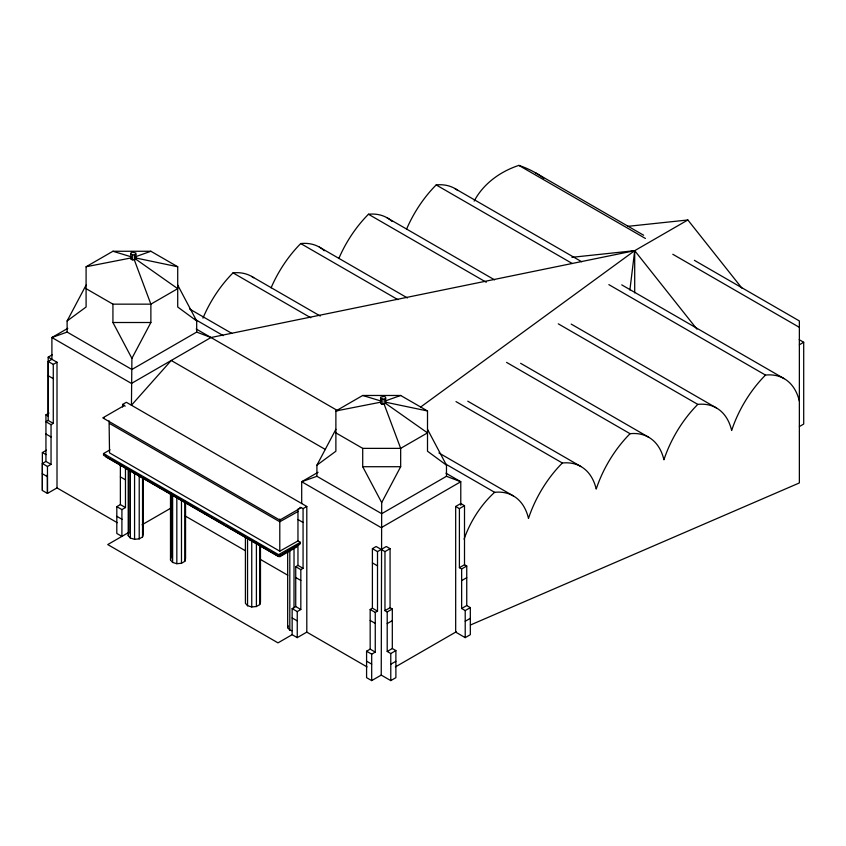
<?xml version="1.0" encoding="UTF-8"?>
<svg xmlns="http://www.w3.org/2000/svg" width="846" height="846" viewBox="0 0 846 846"><rect width="100%" height="100%" fill="white"/><g stroke="black" fill="none" stroke-linecap="round" stroke-linejoin="round"><path stroke-width="1.27" d="M384.972 610.653L384.972 551.603L376.132 546.505L372.399 548.663L372.399 608.189L377.506 611.129L377.506 551.603L386.336 546.505L390.069 548.663L390.069 607.714L384.972 610.653L387.204 611.944L392.311 609.004L392.311 648.522L387.204 651.462L387.204 611.944M461.641 568.977L459.399 567.677L459.399 508.626L455.677 506.479L455.677 632.121L465.215 637.63L470.323 634.69L470.323 607.608L466.749 605.546L461.641 608.496L461.641 568.977L466.749 566.027L466.749 605.546M459.399 567.677L464.507 564.737L464.507 505.686L460.774 503.529L455.677 506.479M116.822 506.648L116.801 533.445L121.898 536.396L121.919 509.599L116.822 506.648L120.375 504.597L125.472 507.547L125.472 467.669M48.18 420.451L48.18 361.475L53.277 364.415L53.277 423.391L48.18 420.451L45.938 421.742L51.046 424.692L51.046 464.38L45.938 461.44L42.363 463.502L42.363 490.479L47.461 493.419L57.01 487.909L117.256 522.691M629.889 290.019L634.701 250.67L687.861 219.981L741.921 288.137M143.291 477.99L143.291 534.26L142.551 536.946L139.22 538.87L134.567 539.293L130.358 538.067L128.222 535.634L128.962 532.948L128.962 468.832M185.549 502.387L185.549 558.667L184.809 561.353L181.478 563.277L176.825 563.7L172.626 562.463L170.49 560.041L171.22 557.355L171.22 493.229M245.414 536.554L245.414 603.293L247.55 605.725L251.748 606.952L256.401 606.529L259.733 604.604L260.473 601.918L260.473 545.649M291.912 630.735L289.808 630.122L287.672 627.7L288.169 625.903M696.956 329.157L634.701 250.67L210.982 337.522L196.684 332.076L131.902 369.48L67.12 332.076L67.12 320.962L86.091 285.102M325.467 449.543L171.22 360.481L131.447 405.234L131.902 358.366L150.874 322.506L150.874 304.158L134.377 260.05L134.377 255.048L135.846 254.202M460.774 505.252L460.774 481.734L446.477 476.298L381.694 513.702L316.912 476.298L316.912 465.173L335.883 429.313M392.311 648.522L395.886 650.585L395.886 677.667L390.778 680.607L381.239 675.097L381.694 502.577L400.666 466.717L400.666 448.369L384.169 404.272L384.169 399.259L385.639 398.413M67.12 320.962L86.091 307.003L86.091 266.754L112.93 251.262L150.874 251.262L177.713 266.754L177.713 307.003L196.684 320.962L196.684 332.076M316.912 465.173L335.883 451.225L335.883 410.966L362.712 395.473L400.666 395.473L427.505 410.966L427.505 451.225L446.477 465.173L446.477 476.298M420.642 407.032L634.701 250.67L634.701 292.885M135.846 259.204L134.377 260.05L130.813 259.204L130.813 252.996L132.293 252.14L135.846 252.996L135.846 259.204L177.713 288.666L150.874 304.158L112.93 304.158L86.091 288.666M67.817 328.333L51.902 337.522L51.902 359.317L48.18 361.475M45.938 461.44L45.938 414.847L48.18 416.137L48.18 357.16L52.262 354.802M53.277 364.415L57.01 362.257L57.01 487.909M45.938 414.847L48.994 413.081M51.046 424.692L53.277 423.391M210.982 337.522L131.447 383.439L51.902 337.522L67.12 332.076M122.607 407.053L122.607 404.441L126.34 402.294L306.802 506.479L306.802 632.121L367.037 666.902M42.363 490.479L42.363 452.557L46.445 450.199M125.155 406.186A5.933 3.426 60 0 0 124.341 405.446L102.8 417.882L279.793 520.068L301.335 507.632L303.069 508.626L306.802 506.479M42.363 463.502L47.461 466.453L51.046 464.38M109.081 420.864L109.536 452.885L279.793 551.18L297.961 540.932L300.372 542.318L300.372 543.735L278.588 556.319L103.519 455.243L103.519 453.583L110.054 449.808M121.919 509.599L125.472 507.547M128.624 532.515L107.738 544.57L277.996 642.865L292.145 634.69L297.253 637.641L306.802 632.121M142.075 524.753L171.22 507.928M385.639 403.415L382.075 404.272L380.605 403.415L380.605 397.208L384.169 396.362L385.639 397.208L385.639 403.415L427.505 432.877L400.666 448.369L362.712 448.369L335.883 432.877M318.085 472.28L301.694 481.734L301.694 503.529M103.519 453.583L278.588 554.648L300.372 542.318M299.167 544.708L278.588 556.594L105.93 456.914L105.93 455.243M295.73 566.683L300.827 569.622L300.827 609.501L295.73 606.561L295.73 566.683L297.961 565.392L303.069 568.332L303.069 508.626M300.827 569.622L303.069 568.332M384.972 551.603L390.069 548.663M459.399 508.626L464.507 505.686M292.145 634.69L292.145 608.623L295.73 606.561M292.145 608.623L297.253 611.573L300.827 609.501M799.364 344.777L803.7 342.281L803.7 424.058L799.364 426.564M370.167 609.48L375.264 612.43L375.264 652.097L370.167 649.146L370.167 609.48L372.399 608.189M375.264 612.43L377.506 611.129M387.204 623.597L392.311 620.647M461.641 580.62L466.749 577.67M381.239 675.097L371.69 680.607L366.582 677.667L366.582 651.219L370.167 649.146M366.582 651.219L371.69 654.159L375.264 652.097M387.204 651.462L390.778 653.535L395.886 650.585M461.641 608.496L465.215 610.558L470.323 607.608M390.778 664.237L395.886 661.297M465.215 621.26L470.323 618.32M395.357 666.944L456.269 631.782M297.961 511.523L279.793 521.771L109.536 423.476M470.45 625.004L799.364 482.939L799.364 320.941L694.386 260.335M135.55 256.729L150.874 251.262M385.342 400.941L400.666 395.473M316.912 476.298L301.694 481.734L381.239 527.661L460.774 481.734L446.001 473.21M86.091 266.754L130.813 257.998M335.883 410.966L380.605 402.21M627.69 226.358L687.861 219.981M571.917 257.321L634.701 250.67M130.813 254.202L134.377 255.048M112.93 304.158L112.93 322.506L150.874 322.506M380.605 398.413L384.169 399.259M362.712 448.369L362.712 466.717L400.666 466.717M103.624 417.998L104.428 418.157M135.846 257.998L177.713 266.754M385.639 402.21L427.505 410.966M112.93 251.262L131.077 256.782M362.712 395.473L380.869 400.993M535.698 172.922L643.669 235.262M474.162 201.105A82.178 67.098 0 0 1 518.862 165.393L645.435 238.466M672.792 254.265L799.364 327.339M799.216 339.69L803.7 342.281M454.799 188.489L581.731 261.763M621.757 284.88L784.126 378.627M406.545 229.203A85.605 49.428 -60 0 1 436.176 184.936L572.256 263.497M608.845 284.626L765.503 375.074A80.899 46.71 -60 0 1 799.364 401.152M387.087 217.803L494.572 279.857M571.187 324.092L716.414 407.931M338.823 258.506A85.605 49.428 -60 0 1 368.465 214.25L486.239 282.247M558.286 323.838L697.791 404.388A80.899 46.71 -60 0 1 731.653 430.466A85.605 49.428 -60 0 1 765.503 375.074M319.365 247.106L407.412 297.94M520.618 363.304L648.692 437.245M271.101 287.82A85.605 49.428 -60 0 1 300.742 243.563L397.937 299.674M506.574 362.395L630.069 433.702A80.899 46.71 -60 0 1 663.93 459.78A85.605 49.428 -60 0 1 697.791 404.388M251.643 276.42L320.253 316.034M467.764 401.194L580.98 466.558M202.955 318.138A85.605 49.428 -60 0 1 233.02 272.877L310.778 317.768M456.005 401.607L562.357 463.005A80.899 46.71 -60 0 1 596.208 489.083A85.605 49.428 -60 0 1 630.069 433.702M189.641 309.033L231.952 333.461M438.926 452.959L513.258 495.872M194.844 319.238L223.249 335.64M445.567 463.999L494.635 492.319A80.899 46.71 -60 0 1 528.496 518.397A85.605 49.428 -60 0 1 562.357 463.005M196.219 328.999L337.818 410.744M464.507 564.737L466.749 566.027M48.18 357.16L57.01 362.257M122.607 404.441L124.341 405.446M372.399 548.663L377.506 551.603M297.961 519.518L303.069 522.468M48.18 375.709L53.277 378.648M372.399 562.897L377.506 565.847M390.069 607.714L392.311 609.004M111.82 459.79L114.115 461.112M116.399 462.424L124.457 467.077M126.678 468.367L140.394 476.277M142.678 477.599L181.52 500.028M183.815 501.35L191.809 505.971M194.094 507.283L197.52 509.271M199.804 510.582L202.088 511.904M204.372 513.226L207.809 515.203M210.094 516.525L212.378 517.847M214.662 519.158L223.799 524.435M226.083 525.757L228.367 527.079M230.662 528.401L244.367 536.311M246.651 537.633L269.504 550.831M271.788 552.142L279.793 556.763L297.961 546.273L297.961 565.392M295.73 577.511L300.827 580.462M370.167 620.435L375.264 623.386M120.375 476.869L125.472 479.819M45.938 434.009L51.046 436.959M184.925 515.838L245.488 550.799M260.335 559.375L287.767 575.217M42.363 452.557L45.938 454.619M116.885 516.346L121.993 519.296M42.311 473.718L47.408 476.668M292.145 617.95L297.253 620.89M366.582 661.17L371.69 664.121M427.505 429.313L446.477 465.173M362.712 466.717L381.694 502.577M177.713 285.102L196.684 320.962M112.93 322.506L131.902 358.366M47.408 474.617L47.461 493.419L47.461 466.453M465.215 610.558L465.215 637.63M390.778 653.535L390.778 680.607M382.075 399.259L382.075 404.272M371.69 654.159L371.69 680.607M297.961 540.932L297.961 509.609A5.933 3.426 60 0 1 298.194 508.795M297.253 611.573L297.253 637.641M294.017 547.605L294.017 607.798M289.808 550.291L289.808 630.122M287.672 551.793L287.672 627.7M279.793 519L279.793 551.18M278.588 554.648L278.588 556.319M259.733 545.712L259.733 604.604M256.401 542.402L256.401 606.529M251.748 541.525L251.748 606.952M247.55 538.976L247.55 605.725M184.809 501.149L184.809 561.353M181.478 500.462L181.478 563.277M176.825 496.962L176.825 563.7M172.626 494.413L172.626 562.463M170.49 493.303L170.49 560.041M142.551 478.064L142.551 536.946M139.22 476.055L139.22 538.87M134.567 472.554L134.567 539.293M132.293 255.048L132.293 260.05M130.358 470.016L130.358 538.067M128.222 468.896L128.222 535.634M120.375 464.718L120.375 504.597M299.77 507.463A5.933 3.426 60 0 1 301.335 507.632M518.862 165.393A82.178 67.098 0 0 1 543.671 178.199M300.742 243.563A80.899 46.71 -60 0 1 324.314 250.754M233.02 272.877A80.899 46.71 -60 0 1 253.715 277.742M368.465 214.25A80.899 46.71 -60 0 1 392.036 221.441M464.073 539.198A69.192 39.952 -60 0 1 494.635 492.319M436.176 184.936A80.899 46.71 -60 0 1 457.866 190.53"/></g></svg>
